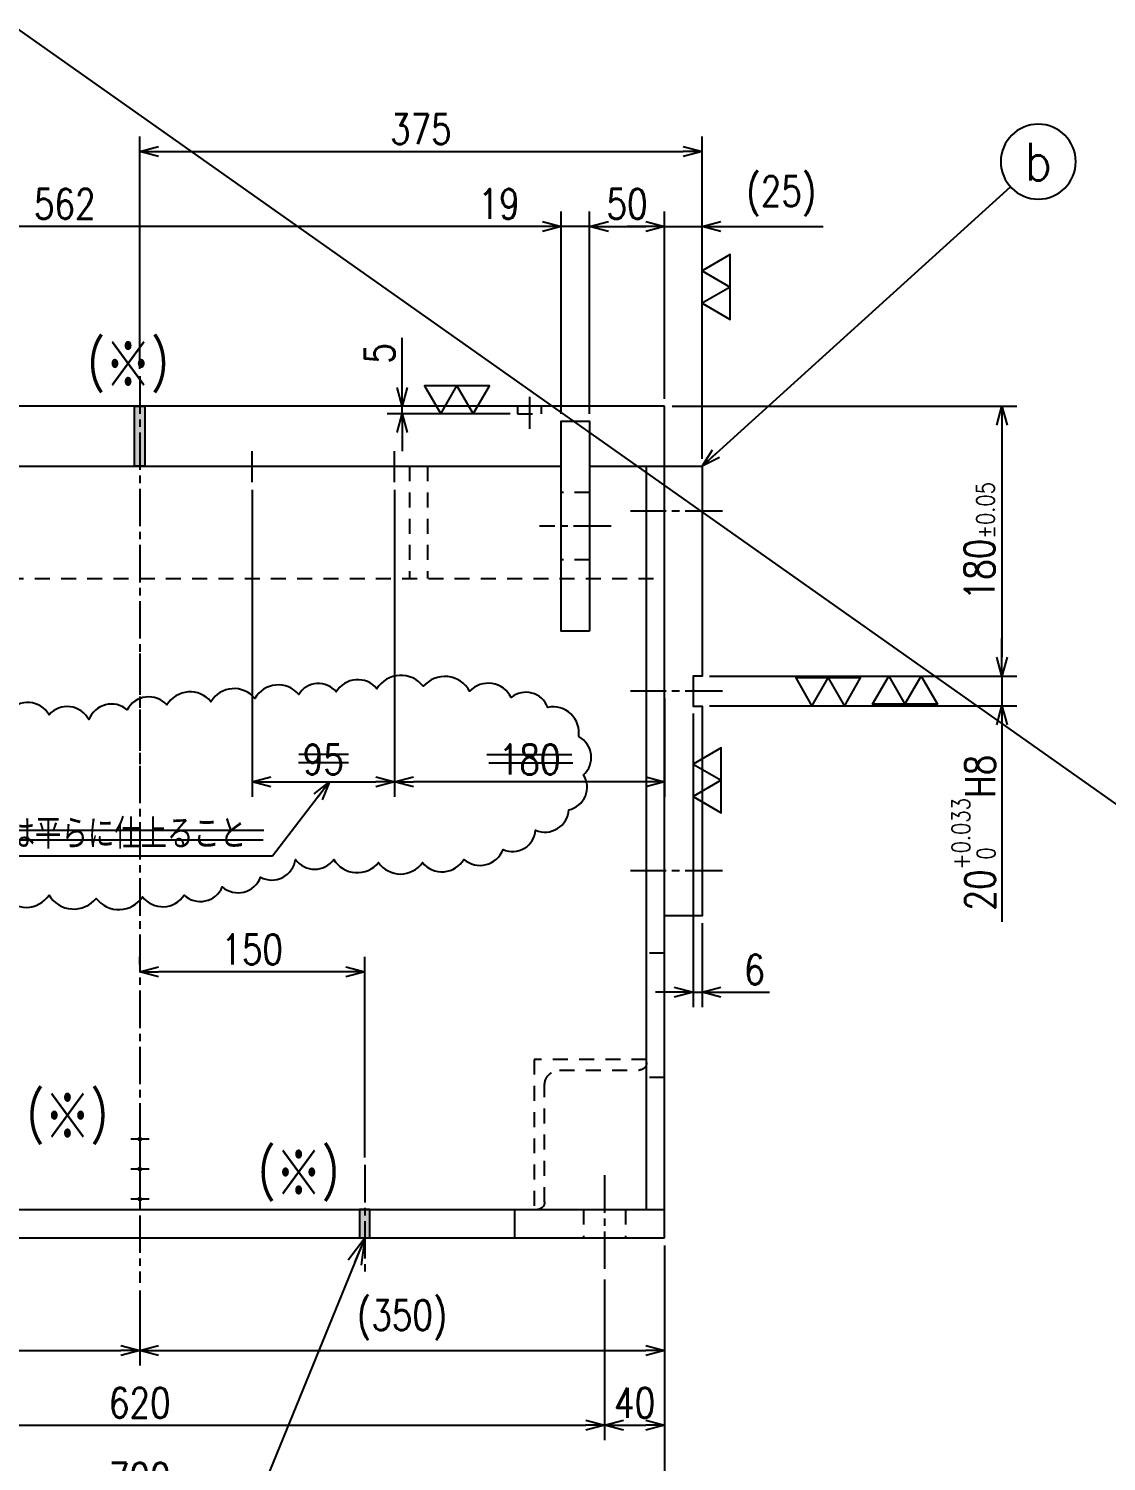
# Model space of a CAD drawing. Extents: x 0 to 4205, y 0 to 5940.
# Drawn here: x 2153 to 2871, y 3469 to 4425 of the extents above; entities that cross this region are included whole.
import ezdxf
from ezdxf.enums import TextEntityAlignment as Align

# ---------------------------------------------------------------- set-up
doc = ezdxf.new("R2010")
doc.units = 0
doc.header["$LTSCALE"] = 5
doc.linetypes.add('GEN3A', pattern=[3.5, 2, -1.5])
doc.linetypes.add('GEN7A', pattern=[7.5, 5, -0.75, 1, -0.75])
doc.layers.get('0').update_dxf_attribs({"linetype": 'CONTINUOUS'})
doc.layers.get('DEFPOINTS').update_dxf_attribs({"linetype": 'CONTINUOUS'})
for name, color, linetype in [('2', 5, 'CONTINUOUS'), ('3A', 6, 'GEN3A'), ('4', 3, 'CONTINUOUS'), ('5', 3, 'CONTINUOUS'), ('6', 52, 'CONTINUOUS'), ('7A', 4, 'GEN7A'), ('8', 1, 'CONTINUOUS')]:
    doc.layers.add(name, color=color, linetype=linetype)
doc.styles.get("Standard").update_dxf_attribs({"font": 'romans.shx', "width": 0.8, "bigfont": 'extfont.shx'})
doc.dimstyles.new('GEN-ISO', dxfattribs={"dimscale": 5, "dimtxt": 4, "dimasz": 2.5, "dimexe": 2, "dimexo": 1, "dimgap": 1, "dimtad": 3, "dimdec": 3, "dimrnd": 0.001, "dimdsep": 46, "dimtxsty": 'Standard', "dimblk": 'OPEN30', "dimcen": 0, "dimclrt": 52, "dimadec": 0, "dimazin": 0, "dimtp": 0.1, "dimtm": 0.1, "dimtfac": 0.6, "dimtdec": 3, "dimtmove": 2, "dimatfit": 3, "dimldrblk": 'OPEN30', "dimfxl": 1, "dimarcsym": 0})
doc.dimstyles.new('GEN-ISO$7', dxfattribs={"dimscale": 7.071, "dimtxt": 4, "dimasz": 2.5, "dimexe": 2, "dimexo": 1, "dimgap": 1, "dimtad": 3, "dimdec": 3, "dimrnd": 0.001, "dimdsep": 46, "dimtxsty": 'Standard', "dimblk": 'OPEN30', "dimcen": 0, "dimclrt": 52, "dimadec": 0, "dimazin": 0, "dimtp": 0.1, "dimtm": 0.1, "dimtfac": 0.6, "dimtdec": 3, "dimtmove": 0, "dimatfit": 3, "dimldrblk": 'OPEN30', "dimfxl": 1, "dimarcsym": 0})

# ---------------------------------------------------------------- blocks, each defined once
blk = doc.blocks.new('A$C75AA6566')
at = {"layer": '3A'}
for p, q in [((0, 100), (75, 100)), ((75, 100), (75, 0)), ((58, 93), (5, 93)), ((68, 5), (68, 83))]:
    blk.add_line(p, q, dxfattribs=at)
for centre, radius, start, end in [((5, 98), 5, 180, 270), ((58, 83), 10, 0, 90), ((73, 5), 5, 180, 270)]:
    blk.add_arc(centre, radius, start, end, dxfattribs=at)
blk = doc.blocks.new('_Open30')
at = {"color": 0, "linetype": 'ByBlock', "lineweight": -2}
for p, q in [((-1, 0.268), (0, 0)), ((0, 0), (-1, -0.268)), ((0, 0), (-1, 0))]:
    blk.add_line(p, q, dxfattribs=at)
blk = doc.blocks.new('*D322')
at = {"layer": '5', "color": 0, "lineweight": -2, "transparency": 16777216}
for p, q in [((1876.57, 3613.15), (1876.57, 3533.15)), ((2226.57, 3583.15), (2226.57, 3533.15)), ((1889.07, 3543.15), (2214.07, 3543.15))]:
    blk.add_line(p, q, dxfattribs=at)
at = {"layer": 'DEFPOINTS', "color": 0, "transparency": 16777216}
for p in [(1876.57, 3618.15), (2226.57, 3588.15), (2226.57, 3543.15)]:
    blk.add_point(p, dxfattribs=at)
at = {"layer": '5', "color": 0, "lineweight": -2, "transparency": 16777216, "xscale": 12.5, "yscale": 12.5, "zscale": 12.5, "rotation": 180}
blk.add_blockref('_Open30', (1876.57, 3543.15), dxfattribs=at)
at = {"layer": '5', "color": 0, "lineweight": -2, "transparency": 16777216, "xscale": 12.5, "yscale": 12.5, "zscale": 12.5}
blk.add_blockref('_Open30', (2226.57, 3543.15), dxfattribs=at)
at = {"layer": '5', "color": 52, "transparency": 16777216, "insert": (2051.57, 3563.39), "char_height": 20, "attachment_point": 5}
blk.add_mtext('(350)', dxfattribs=at)
blk = doc.blocks.new('*D323')
at = {"layer": '5', "color": 0, "lineweight": -2, "transparency": 16777216}
for p, q in [((2576.57, 3613.15), (2576.57, 3533.15)), ((2226.57, 3583.15), (2226.57, 3533.15)), ((2239.07, 3543.15), (2564.07, 3543.15))]:
    blk.add_line(p, q, dxfattribs=at)
at = {"layer": 'DEFPOINTS', "color": 0, "transparency": 16777216}
for p in [(2576.57, 3618.15), (2226.57, 3588.15), (2576.57, 3543.15)]:
    blk.add_point(p, dxfattribs=at)
at = {"layer": '5', "color": 0, "lineweight": -2, "transparency": 16777216, "xscale": 12.5, "yscale": 12.5, "zscale": 12.5, "rotation": 180}
blk.add_blockref('_Open30', (2226.57, 3543.15), dxfattribs=at)
at = {"layer": '5', "color": 0, "lineweight": -2, "transparency": 16777216, "xscale": 12.5, "yscale": 12.5, "zscale": 12.5}
blk.add_blockref('_Open30', (2576.57, 3543.15), dxfattribs=at)
at = {"layer": '5', "color": 52, "transparency": 16777216, "insert": (2401.57, 3563.39), "char_height": 20, "attachment_point": 5}
blk.add_mtext('(350)', dxfattribs=at)
blk = doc.blocks.new('*D325')
at = {"layer": '5', "color": 0, "lineweight": -2, "transparency": 16777216}
for p, q in [((2536.57, 3590.39), (2536.57, 3483.15)), ((1929.07, 3493.15), (2524.07, 3493.15))]:
    blk.add_line(p, q, dxfattribs=at)
at = {"layer": 'DEFPOINTS', "color": 0, "transparency": 16777216}
for p in [(1916.57, 3595.39), (2536.57, 3595.39), (2536.57, 3493.15)]:
    blk.add_point(p, dxfattribs=at)
at = {"layer": '5', "color": 0, "lineweight": -2, "transparency": 16777216, "xscale": 12.5, "yscale": 12.5, "zscale": 12.5, "rotation": 180}
blk.add_blockref('_Open30', (1916.57, 3493.15), dxfattribs=at)
at = {"layer": '5', "color": 0, "lineweight": -2, "transparency": 16777216, "xscale": 12.5, "yscale": 12.5, "zscale": 12.5}
blk.add_blockref('_Open30', (2536.57, 3493.15), dxfattribs=at)
at = {"layer": '5', "color": 52, "transparency": 16777216, "insert": (2226.57, 3508.15), "char_height": 20, "attachment_point": 5}
blk.add_mtext('620', dxfattribs=at)
blk = doc.blocks.new('*D326')
at = {"layer": '5', "color": 0, "lineweight": -2, "transparency": 16777216}
for p, q in [((2576.57, 3613.15), (2576.57, 3483.15)), ((2549.07, 3493.15), (2564.07, 3493.15))]:
    blk.add_line(p, q, dxfattribs=at)
at = {"layer": 'DEFPOINTS', "color": 0, "transparency": 16777216}
for p in [(2576.57, 3618.15), (2536.57, 3595.39), (2576.57, 3493.15)]:
    blk.add_point(p, dxfattribs=at)
at = {"layer": '5', "color": 0, "lineweight": -2, "transparency": 16777216, "xscale": 12.5, "yscale": 12.5, "zscale": 12.5, "rotation": 180}
blk.add_blockref('_Open30', (2536.57, 3493.15), dxfattribs=at)
at = {"layer": '5', "color": 0, "lineweight": -2, "transparency": 16777216, "xscale": 12.5, "yscale": 12.5, "zscale": 12.5}
blk.add_blockref('_Open30', (2576.57, 3493.15), dxfattribs=at)
at = {"layer": '5', "color": 52, "transparency": 16777216, "insert": (2556.57, 3508.15), "char_height": 20, "attachment_point": 5}
blk.add_mtext('40', dxfattribs=at)
blk = doc.blocks.new('*D327')
at = {"layer": '5', "color": 0, "lineweight": -2, "transparency": 16777216}
for p, q in [((1876.57, 3613.15), (1876.57, 3433.15)), ((2576.57, 3613.15), (2576.57, 3433.15)), ((1889.07, 3443.15), (2564.07, 3443.15))]:
    blk.add_line(p, q, dxfattribs=at)
at = {"layer": 'DEFPOINTS', "color": 0, "transparency": 16777216}
for p in [(1876.57, 3618.15), (2576.57, 3618.15), (2576.57, 3443.15)]:
    blk.add_point(p, dxfattribs=at)
at = {"layer": '5', "color": 0, "lineweight": -2, "transparency": 16777216, "xscale": 12.5, "yscale": 12.5, "zscale": 12.5, "rotation": 180}
blk.add_blockref('_Open30', (1876.57, 3443.15), dxfattribs=at)
at = {"layer": '5', "color": 0, "lineweight": -2, "transparency": 16777216, "xscale": 12.5, "yscale": 12.5, "zscale": 12.5}
blk.add_blockref('_Open30', (2576.57, 3443.15), dxfattribs=at)
at = {"layer": '5', "color": 52, "transparency": 16777216, "insert": (2226.57, 3458.15), "char_height": 20, "attachment_point": 5}
blk.add_mtext('700', dxfattribs=at)
blk = doc.blocks.new('*D337')
at = {"layer": '5', "color": 0, "lineweight": -2, "transparency": 16777216}
for p, q in [((2576.57, 4178.15), (2576.57, 4303.15)), ((2539.07, 4293.15), (2564.07, 4293.15))]:
    blk.add_line(p, q, dxfattribs=at)
at = {"layer": 'DEFPOINTS', "color": 0, "transparency": 16777216}
for p in [(2576.57, 4293.15), (2576.57, 4173.15), (2526.57, 4163.15)]:
    blk.add_point(p, dxfattribs=at)
at = {"layer": '5', "color": 0, "lineweight": -2, "transparency": 16777216, "xscale": 12.5, "yscale": 12.5, "zscale": 12.5, "rotation": 180}
blk.add_blockref('_Open30', (2526.57, 4293.15), dxfattribs=at)
at = {"layer": '5', "color": 0, "lineweight": -2, "transparency": 16777216, "xscale": 12.5, "yscale": 12.5, "zscale": 12.5}
blk.add_blockref('_Open30', (2576.57, 4293.15), dxfattribs=at)
at = {"layer": '5', "color": 52, "transparency": 16777216, "insert": (2551.57, 4308.15), "char_height": 20, "attachment_point": 5}
blk.add_mtext('50', dxfattribs=at)
blk = doc.blocks.new('*D339')
at = {"layer": '5', "color": 0, "lineweight": -2, "transparency": 16777216}
for p, q in [((2507.57, 4168.15), (2507.57, 4303.15)), ((2526.57, 4168.15), (2526.57, 4303.15)), ((2495.07, 4293.15), (2449.72, 4293.15)), ((2526.57, 4293.15), (2507.57, 4293.15)), ((2539.07, 4293.15), (2551.57, 4293.15))]:
    blk.add_line(p, q, dxfattribs=at)
at = {"layer": 'DEFPOINTS', "color": 0, "transparency": 16777216}
for p in [(2507.57, 4293.15), (2507.57, 4163.15), (2526.57, 4163.15)]:
    blk.add_point(p, dxfattribs=at)
at = {"layer": '5', "color": 0, "lineweight": -2, "transparency": 16777216, "xscale": 12.5, "yscale": 12.5, "zscale": 12.5}
blk.add_blockref('_Open30', (2507.57, 4293.15), dxfattribs=at)
at = {"layer": '5', "color": 0, "lineweight": -2, "transparency": 16777216, "xscale": 12.5, "yscale": 12.5, "zscale": 12.5, "rotation": 180}
blk.add_blockref('_Open30', (2526.57, 4293.15), dxfattribs=at)
at = {"layer": '5', "color": 52, "transparency": 16777216, "insert": (2466.15, 4308.15), "char_height": 20, "attachment_point": 5}
blk.add_mtext('19', dxfattribs=at)
blk = doc.blocks.new('*D282')
at = {"layer": '5', "color": 0, "lineweight": -2, "transparency": 16777216}
for p, q in [((2581.57, 4173.15), (2811.57, 4173.15)), ((2801.57, 4160.65), (2801.57, 4005.65)), ((2606.57, 3993.15), (2811.57, 3993.15))]:
    blk.add_line(p, q, dxfattribs=at)
at = {"layer": 'DEFPOINTS', "color": 0, "transparency": 16777216}
for p in [(2576.57, 4173.15), (2601.57, 3993.15), (2801.57, 3993.15)]:
    blk.add_point(p, dxfattribs=at)
at = {"layer": '5', "color": 0, "lineweight": -2, "transparency": 16777216, "xscale": 12.5, "yscale": 12.5, "zscale": 12.5}
for p, rotation in [((2801.57, 4173.15), 90), ((2801.57, 3993.15), 270)]:
    blk.add_blockref('_Open30', p, dxfattribs=dict(at, rotation=rotation))
at = {"layer": '5', "color": 52, "transparency": 16777216, "insert": (2786.57, 4083.15), "char_height": 20, "attachment_point": 5, "rotation": 90}
blk.add_mtext('180{\\H12.000000;±0.05}', dxfattribs=at)
blk = doc.blocks.new('*D283')
at = {"layer": '5', "color": 0, "lineweight": -2, "transparency": 16777216}
for p, q in [((2801.57, 4005.65), (2801.57, 4018.15)), ((2606.57, 3993.15), (2811.57, 3993.15)), ((2801.57, 3993.15), (2801.57, 3973.15)), ((2606.57, 3973.15), (2811.57, 3973.15)), ((2801.57, 3960.65), (2801.57, 3829.04))]:
    blk.add_line(p, q, dxfattribs=at)
at = {"layer": 'DEFPOINTS', "color": 0, "transparency": 16777216}
for p in [(2601.57, 3993.15), (2601.57, 3973.15), (2801.57, 3973.15)]:
    blk.add_point(p, dxfattribs=at)
at = {"layer": '5', "color": 0, "lineweight": -2, "transparency": 16777216, "xscale": 12.5, "yscale": 12.5, "zscale": 12.5}
for p, rotation in [((2801.57, 3993.15), 270), ((2801.57, 3973.15), 90)]:
    blk.add_blockref('_Open30', p, dxfattribs=dict(at, rotation=rotation))
at = {"layer": '5', "color": 52, "transparency": 16777216, "insert": (2782.57, 3888.6), "char_height": 20, "attachment_point": 5, "rotation": 90}
blk.add_mtext('20{\\H12.000000;\\S+0.033^  0;}H8', dxfattribs=at)
blk = doc.blocks.new('*D284')
at = {"layer": '5', "color": 0, "lineweight": -2, "transparency": 16777216}
for p, q in [((2595.57, 3968.15), (2595.57, 3772.22)), ((2601.57, 3828.15), (2601.57, 3772.22)), ((2583.07, 3782.22), (2570.57, 3782.22)), ((2595.57, 3782.22), (2601.57, 3782.22)), ((2614.07, 3782.22), (2646.48, 3782.22))]:
    blk.add_line(p, q, dxfattribs=at)
at = {"layer": 'DEFPOINTS', "color": 0, "transparency": 16777216}
for p in [(2595.57, 3973.15), (2601.57, 3833.15), (2601.57, 3782.22)]:
    blk.add_point(p, dxfattribs=at)
at = {"layer": '5', "color": 0, "lineweight": -2, "transparency": 16777216, "xscale": 12.5, "yscale": 12.5, "zscale": 12.5}
blk.add_blockref('_Open30', (2595.57, 3782.22), dxfattribs=at)
at = {"layer": '5', "color": 0, "lineweight": -2, "transparency": 16777216, "xscale": 12.5, "yscale": 12.5, "zscale": 12.5, "rotation": 180}
blk.add_blockref('_Open30', (2601.57, 3782.22), dxfattribs=at)
at = {"layer": '5', "color": 52, "transparency": 16777216, "insert": (2636.53, 3797.22), "char_height": 20, "attachment_point": 5}
blk.add_mtext('6', dxfattribs=at)
blk = doc.blocks.new('*D240')
at = {"layer": '5', "color": 0, "lineweight": -2, "transparency": 16777216}
for p, q in [((2576.57, 4178.15), (2576.57, 4303.15)), ((2601.57, 4138.15), (2601.57, 4303.15)), ((2564.07, 4293.15), (2551.57, 4293.15)), ((2576.57, 4293.15), (2601.57, 4293.15)), ((2614.07, 4293.15), (2682.29, 4293.15))]:
    blk.add_line(p, q, dxfattribs=at)
at = {"layer": 'DEFPOINTS', "color": 0, "transparency": 16777216}
for p in [(2601.57, 4293.15), (2576.57, 4173.15), (2601.57, 4133.15)]:
    blk.add_point(p, dxfattribs=at)
at = {"layer": '5', "color": 0, "lineweight": -2, "transparency": 16777216, "xscale": 12.5, "yscale": 12.5, "zscale": 12.5}
blk.add_blockref('_Open30', (2576.57, 4293.15), dxfattribs=at)
at = {"layer": '5', "color": 0, "lineweight": -2, "transparency": 16777216, "xscale": 12.5, "yscale": 12.5, "zscale": 12.5, "rotation": 180}
blk.add_blockref('_Open30', (2601.57, 4293.15), dxfattribs=at)
at = {"layer": '5', "color": 52, "transparency": 16777216, "insert": (2654.43, 4313.39), "char_height": 20, "attachment_point": 5}
blk.add_mtext('(25)', dxfattribs=at)
blk = doc.blocks.new('*D241')
at = {"layer": '5', "color": 0, "lineweight": -2, "transparency": 16777216}
for p, q in [((2226.57, 4198.15), (2226.57, 4353.15)), ((2601.57, 4138.15), (2601.57, 4353.15)), ((2239.07, 4343.15), (2589.07, 4343.15))]:
    blk.add_line(p, q, dxfattribs=at)
at = {"layer": 'DEFPOINTS', "color": 0, "transparency": 16777216}
for p in [(2601.57, 4343.15), (2226.57, 4193.15), (2601.57, 4133.15)]:
    blk.add_point(p, dxfattribs=at)
at = {"layer": '5', "color": 0, "lineweight": -2, "transparency": 16777216, "xscale": 12.5, "yscale": 12.5, "zscale": 12.5, "rotation": 180}
blk.add_blockref('_Open30', (2226.57, 4343.15), dxfattribs=at)
at = {"layer": '5', "color": 0, "lineweight": -2, "transparency": 16777216, "xscale": 12.5, "yscale": 12.5, "zscale": 12.5}
blk.add_blockref('_Open30', (2601.57, 4343.15), dxfattribs=at)
at = {"layer": '5', "color": 52, "transparency": 16777216, "insert": (2414.07, 4358.15), "char_height": 20, "attachment_point": 5}
blk.add_mtext('375', dxfattribs=at)
blk = doc.blocks.new('*D242')
at = {"layer": '5', "color": 0, "lineweight": -2, "transparency": 16777216}
for p, q in [((1945.57, 4168.15), (1945.57, 4303.15)), ((2507.57, 4168.15), (2507.57, 4303.15)), ((2495.07, 4293.15), (1958.07, 4293.15))]:
    blk.add_line(p, q, dxfattribs=at)
at = {"layer": 'DEFPOINTS', "color": 0, "transparency": 16777216}
for p in [(1945.57, 4293.15), (1945.57, 4163.15), (2507.57, 4163.15)]:
    blk.add_point(p, dxfattribs=at)
at = {"layer": '5', "color": 0, "lineweight": -2, "transparency": 16777216, "xscale": 12.5, "yscale": 12.5, "zscale": 12.5, "rotation": 180}
blk.add_blockref('_Open30', (1945.57, 4293.15), dxfattribs=at)
at = {"layer": '5', "color": 0, "lineweight": -2, "transparency": 16777216, "xscale": 12.5, "yscale": 12.5, "zscale": 12.5}
blk.add_blockref('_Open30', (2507.57, 4293.15), dxfattribs=at)
at = {"layer": '5', "color": 52, "transparency": 16777216, "insert": (2176.57, 4308.15), "char_height": 20, "attachment_point": 5}
blk.add_mtext('562', dxfattribs=at)
blk = doc.blocks.new('*D196')
at = {"layer": '5', "color": 0, "lineweight": -2, "transparency": 16777216}
for p, q in [((2401.57, 4185.65), (2401.57, 4218.82)), ((2473.57, 4173.15), (2391.57, 4173.15)), ((2401.57, 4168.15), (2401.57, 4173.15)), ((2473.57, 4168.15), (2391.57, 4168.15)), ((2401.57, 4155.65), (2401.57, 4143.15))]:
    blk.add_line(p, q, dxfattribs=at)
at = {"layer": 'DEFPOINTS', "color": 0, "transparency": 16777216}
for p in [(2401.57, 4173.15), (2478.57, 4173.15), (2478.57, 4168.15)]:
    blk.add_point(p, dxfattribs=at)
at = {"layer": '5', "color": 0, "lineweight": -2, "transparency": 16777216, "xscale": 12.5, "yscale": 12.5, "zscale": 12.5}
for p, rotation in [((2401.57, 4173.15), 270), ((2401.57, 4168.15), 90)]:
    blk.add_blockref('_Open30', p, dxfattribs=dict(at, rotation=rotation))
at = {"layer": '5', "color": 52, "transparency": 16777216, "insert": (2386.57, 4208.48), "char_height": 20, "attachment_point": 5, "rotation": 90}
blk.add_mtext('5', dxfattribs=at)
blk = doc.blocks.new('GENBALLOON1')
blk.add_circle((0, 0), 5)
blk.add_attdef('REF_NO', text='', height=3.5).set_placement((0, 0), align=Align.MIDDLE)
at = {"flags": 1}
blk.add_attdef('GEN_PARENT', text='', height=2.5, dxfattribs=at).set_placement((0, 0), align=Align.MIDDLE)
at = {"color": 7, "flags": 1}
for tag, p in [('5GENINF', (6.43, 0.96)), ('6GENINF', (6.43, 0.63)), ('7GENINF', (6.43, 0.3)), ('8GENINF', (6.43, -0.04)), ('9GENINF', (6.43, -0.37)), ('10GENINF', (6.43, -0.7)), ('11GENINF', (6.43, -1)), ('12GENINF', (6.43, -1.34)), ('13GENINF', (6.43, -1.67)), ('14GENINF', (6.43, -2)), ('3GENINF', (6.43, -2.34)), ('4GENINF', (6.43, -2.67)), ('15GENINF', (6.43, -3)), ('16GENINF', (6.43, -3.34)), ('17GENINF', (6.43, -3.7)), ('20GENINF', (6.43, -4.7)), ('21GENINF', (6.43, -5.04)), ('22GENINF', (6.43, -5.37)), ('18GENINF', (6.43, -4.04)), ('19GENINF', (6.43, -4.37))]:
    blk.add_attdef(tag, p, '', height=0.2, dxfattribs=at)
blk = doc.blocks.new('*D263')
at = {"layer": '5', "color": 0, "lineweight": -2, "transparency": 16777216}
for p, q in [((2301.57, 4117.48), (2301.57, 3912.51)), ((2396.57, 4117.48), (2396.57, 3912.51)), ((2314.07, 3922.51), (2384.07, 3922.51))]:
    blk.add_line(p, q, dxfattribs=at)
at = {"layer": 'DEFPOINTS', "color": 0, "transparency": 16777216}
for p in [(2301.57, 4122.48), (2396.57, 4122.48), (2396.57, 3922.51)]:
    blk.add_point(p, dxfattribs=at)
at = {"layer": '5', "color": 0, "lineweight": -2, "transparency": 16777216, "xscale": 12.5, "yscale": 12.5, "zscale": 12.5, "rotation": 180}
blk.add_blockref('_Open30', (2301.57, 3922.51), dxfattribs=at)
at = {"layer": '5', "color": 0, "lineweight": -2, "transparency": 16777216, "xscale": 12.5, "yscale": 12.5, "zscale": 12.5}
blk.add_blockref('_Open30', (2396.57, 3922.51), dxfattribs=at)
at = {"layer": '5', "color": 52, "transparency": 16777216, "insert": (2349.07, 3937.51), "char_height": 20, "attachment_point": 5}
blk.add_mtext('95', dxfattribs=at)
blk = doc.blocks.new('*D264')
at = {"layer": '5', "color": 0, "lineweight": -2, "transparency": 16777216}
for p, q in [((2396.57, 4117.48), (2396.57, 3912.51)), ((2576.57, 3978.15), (2576.57, 3912.51)), ((2564.07, 3922.51), (2409.07, 3922.51))]:
    blk.add_line(p, q, dxfattribs=at)
at = {"layer": 'DEFPOINTS', "color": 0, "transparency": 16777216}
for p in [(2396.57, 4122.48), (2576.57, 3983.15), (2396.57, 3922.51)]:
    blk.add_point(p, dxfattribs=at)
at = {"layer": '5', "color": 0, "lineweight": -2, "transparency": 16777216, "xscale": 12.5, "yscale": 12.5, "zscale": 12.5, "rotation": 180}
blk.add_blockref('_Open30', (2396.57, 3922.51), dxfattribs=at)
at = {"layer": '5', "color": 0, "lineweight": -2, "transparency": 16777216, "xscale": 12.5, "yscale": 12.5, "zscale": 12.5}
blk.add_blockref('_Open30', (2576.57, 3922.51), dxfattribs=at)
at = {"layer": '5', "color": 52, "transparency": 16777216, "insert": (2486.57, 3937.51), "char_height": 20, "attachment_point": 5}
blk.add_mtext('180', dxfattribs=at)
blk = doc.blocks.new('A$C54F43032')
h = blk.add_hatch(color=256)
h.paths.add_polyline_path([(0, 19), (-3.5, 19), (-3.5, 0), (0, 0)])
h.paths.add_polyline_path([(0, 0), (3.5, 0), (3.5, 19), (0, 19)])
blk.add_lwpolyline([(-3.5, 0), (3.5, 0), (3.5, 19), (-3.5, 19)], close=True)
blk = doc.blocks.new('*D266')
at = {"layer": '5', "color": 0, "lineweight": -2, "transparency": 16777216}
for p, q in [((2226.57, 3800.73), (2226.57, 3805.73)), ((2376.57, 3671.94), (2376.57, 3805.73)), ((2364.07, 3795.73), (2239.07, 3795.73))]:
    blk.add_line(p, q, dxfattribs=at)
at = {"layer": 'DEFPOINTS', "color": 0, "transparency": 16777216}
for p in [(2226.57, 3795.73), (2226.57, 3795.73), (2376.57, 3666.94)]:
    blk.add_point(p, dxfattribs=at)
at = {"layer": '5', "color": 0, "lineweight": -2, "transparency": 16777216, "xscale": 12.5, "yscale": 12.5, "zscale": 12.5, "rotation": 180}
blk.add_blockref('_Open30', (2226.57, 3795.73), dxfattribs=at)
at = {"layer": '5', "color": 0, "lineweight": -2, "transparency": 16777216, "xscale": 12.5, "yscale": 12.5, "zscale": 12.5}
blk.add_blockref('_Open30', (2376.57, 3795.73), dxfattribs=at)
at = {"layer": '5', "color": 52, "transparency": 16777216, "insert": (2301.57, 3810.73), "char_height": 20, "attachment_point": 5}
blk.add_mtext('150', dxfattribs=at)

msp = doc.modelspace()

# ---------------------------------------------------------------- hatches: boundary and pattern name
h = msp.add_hatch(color=256)
h.paths.add_polyline_path([(2226.5746, 4173.1495), (2230.0746, 4173.1495), (2230.0746, 4133.1495), (2226.5746, 4133.1495)])
h.paths.add_polyline_path([(2223.0746, 4173.1495), (2226.5746, 4173.1495), (2226.5746, 4133.1495), (2223.0746, 4133.1495)])

# ---------------------------------------------------------------- linework, layer by layer
for p, q in [((2223.0746, 4133.1495), (2223.0746, 4173.1495)), ((2223.0746, 4173.1495), (2230.0746, 4173.1495)), ((2230.0746, 4133.1495), (2223.0746, 4133.1495))]:
    msp.add_line(p, q)
msp.add_lwpolyline([(2230.0746, 4133.1495), (2223.0746, 4133.1495), (2223.0746, 4173.1495), (2230.0746, 4173.1495)], close=True)
at = {"layer": '2'}
for p, q in [((2576.5746, 4173.1495), (1876.5746, 4173.1495)), ((2576.5746, 3618.1495), (2576.5746, 4173.1495)), ((1945.5746, 4133.1495), (2507.5746, 4133.1495)), ((2526.5746, 4133.1495), (2576.5746, 4133.1495)), ((2564.5746, 3637.1495), (2564.5746, 4133.1495)), ((2226.5746, 3694.1495), (2226.5746, 3637.1495)), ((1876.5746, 3637.1495), (2576.5746, 3637.1495)), ((2476.5746, 3637.1495), (2476.5746, 3618.1495)), ((1876.5746, 3618.1495), (2576.5746, 3618.1495))]:
    msp.add_line(p, q, dxfattribs=at)
msp.add_lwpolyline([(2526.5746, 4023.1495), (2507.5746, 4023.1495), (2507.5746, 4163.1495), (2526.5746, 4163.1495)], close=True, dxfattribs=at)
msp.add_lwpolyline([(2576.5746, 4133.1495), (2601.5746, 4133.1495), (2601.5746, 3993.1495), (2595.5746, 3993.1495), (2595.5746, 3973.1495), (2601.5746, 3973.1495), (2601.5746, 3833.1495), (2576.5746, 3833.1495)], dxfattribs=at)
for centre in [(2226.5746, 3684.1495), (2226.5746, 3664.1495), (2226.5746, 3644.1495)]:
    msp.add_circle(centre, 1, dxfattribs=at)
at = {"layer": '3A'}
for p, q in [((2478.5746, 4173.1495), (2478.5746, 4168.1495)), ((2494.5746, 4168.1495), (2494.5746, 4173.1495)), ((2478.5746, 4168.1495), (2494.5746, 4168.1495)), ((2406.5746, 4133.1495), (2406.5746, 4058.1495)), ((2418.5746, 4133.1495), (2418.5746, 4058.1495)), ((2526.5746, 4115.6495), (2507.5746, 4115.6495)), ((2526.5746, 4070.6495), (2507.5746, 4070.6495)), ((1876.5746, 4058.1495), (2576.5746, 4058.1495)), ((2576.5746, 3808.1495), (2564.5746, 3808.1495)), ((2576.5746, 3725.1495), (2564.5746, 3725.1495)), ((2522.5746, 3637.1495), (2522.5746, 3618.1495)), ((2550.5746, 3637.1495), (2550.5746, 3618.1495))]:
    msp.add_line(p, q, dxfattribs=at)
at = {"layer": '4'}
for p, q in [((2301.5746, 4122.4785), (2301.5746, 4143.1495)), ((2396.5746, 4122.4785), (2396.5746, 4143.1495))]:
    msp.add_line(p, q, dxfattribs=at)
at = {"layer": '6'}
for p, q in [((2332.6614, 3940.9423), (2365.691, 3940.9423)), ((2458.1459, 3940.8019), (2514.6221, 3940.8019)), ((2332.3438, 3935.3886), (2365.8498, 3935.3886)), ((2459.3648, 3935.1179), (2515.4347, 3935.1179)), ((2011.2259, 3883.7566), (2308.9235, 3883.7566)), ((2011.6853, 3890.1834), (2309.3829, 3890.1834))]:
    msp.add_line(p, q, dxfattribs=at)
msp.add_lwpolyline([(2135.6881, 3846.4278, 0.52056705), (2166.0721, 3846.97, 0.52056705), (2166.0721, 3846.97, 0.52056705), (2197.5412, 3844.8013, 0.52056705), (2197.5412, 3844.8013, 0.52056705), (2228.4678, 3845.8857, 0.52056705), (2228.4678, 3845.8857, 0.52056705), (2256.139, 3846.97, 0.52056705), (2256.139, 3846.97, 0.52056705), (2281.6398, 3852.3916, 0.52056705), (2281.6398, 3852.3916, 0.52056705), (2307.1407, 3858.8975, 0.52056705), (2307.1407, 3858.8975, 0.52056705), (2330.4713, 3870.8251, 0.52056705), (2330.4713, 3870.8251, 0.52056705), (2355.9722, 3870.8251, 0.52056705), (2355.9722, 3870.8251, 0.52056705), (2385.8136, 3868.6564, 0.52056705), (2385.8136, 3868.6564, 0.52056705), (2415.1125, 3868.6564, 0.52056705), (2415.1125, 3868.6564, 0.52056705), (2442.7836, 3870.8251, 0.52056705), (2442.7836, 3870.8251, 0.52056705), (2468.8271, 3877.331, 0.52056705), (2468.8271, 3877.331, 0.52056705), (2490.5299, 3890.3428, 0.52056705), (2490.5299, 3890.3428, 0.52056705), (2512.7754, 3903.8969, 0.52056705), (2512.7754, 3903.8969, 0.52056705), (2522.5417, 3927.2098, 0.52056705), (2522.5417, 3927.2098, 0.52056705), (2519.2862, 3952.6913, 0.52056705), (2519.2862, 3952.6913, 0.52056705), (2498.6685, 3972.2091, 0.52056705), (2498.6685, 3972.2091, 0.52056705), (2474.2528, 3978.715, 0.52056705), (2474.2528, 3978.715, 0.52056705), (2446.5816, 3983.0523, 0.52056705), (2446.5816, 3983.0523, 0.52056705), (2415.655, 3986.3053, 0.52056705), (2415.655, 3986.3053, 0.52056705), (2384.7285, 3984.6788, 0.52056705), (2384.7285, 3984.6788, 0.52056705), (2357.5999, 3982.5102, 0.52056705), (2357.5999, 3982.5102, 0.52056705), (2332.6416, 3980.8837, 0.52056705), (2332.6416, 3980.8837, 0.52056705), (2303.3427, 3978.1729, 0.52056705), (2303.3427, 3978.1729, 0.52056705), (2274.0438, 3976.0042, 0.52056705), (2274.0438, 3976.0042, 0.52056705), (2244.745, 3973.8356, 0.52056705), (2244.745, 3973.8356, 0.52056705), (2218.1589, 3970.5826, 0.52056705), (2218.1589, 3970.5826, 0.52056705), (2192.6581, 3964.0767, 0.52056705), (2192.6581, 3964.0767, 0.52056705), (2166.0721, 3967.3297, 0.52056705), (2166.0721, 3967.3297, 0.52056705), (2138.9435, 3969.4983, 0.52056705)], format="xyb", dxfattribs=at)
at = {"layer": '7A'}
for p, q in [((2226.5746, 4193.1495), (2226.5746, 3914.9847)), ((2486.5746, 4179.5146), (2486.5746, 4158.1756)), ((2615.2237, 4103.1495), (2553.7558, 4103.1495)), ((2540.8596, 4093.1495), (2493.119, 4093.1495)), ((2226.5746, 4008.222), (2226.5746, 3588.1495)), ((2615.2237, 3983.1495), (2553.7558, 3983.1495)), ((2615.2237, 3863.1495), (2553.7558, 3863.1495)), ((2232.9673, 3684.1495), (2220.7418, 3684.1495)), ((2232.9673, 3664.1495), (2220.7418, 3664.1495)), ((2376.5746, 3666.9405), (2376.5746, 3594.5132)), ((2536.5746, 3659.9757), (2536.5746, 3595.3871)), ((2232.9673, 3644.1495), (2220.7418, 3644.1495))]:
    msp.add_line(p, q, dxfattribs=at)
at = {"layer": '8'}
msp.add_line((0, 5940), (4205, 2970), dxfattribs=at)
for points in [[(2601.5746, 4263.5087), (2620.3246, 4252.6837), (2620.3246, 4274.3337), (2601.5746, 4263.5087)], [(2601.5746, 4241.8587), (2620.3246, 4231.0337), (2620.3246, 4252.6837), (2601.5746, 4241.8587)], [(2427.3169, 4168.1495), (2438.1419, 4186.8995), (2416.4919, 4186.8995), (2427.3169, 4168.1495)], [(2448.9669, 4168.1495), (2459.7919, 4186.8995), (2438.1419, 4186.8995), (2448.9669, 4168.1495)], [(2674.8095, 3973.1495), (2685.6345, 3991.8995), (2663.9845, 3991.8995), (2674.8095, 3973.1495)], [(2696.4595, 3973.1495), (2707.2845, 3991.8995), (2685.6345, 3991.8995), (2696.4595, 3973.1495)], [(2726.0454, 3993.1495), (2736.8704, 3974.3995), (2715.2204, 3974.3995), (2726.0454, 3993.1495)], [(2747.6954, 3993.1495), (2758.5204, 3974.3995), (2736.8704, 3974.3995), (2747.6954, 3993.1495)], [(2595.5746, 3934.4135), (2614.3246, 3923.5885), (2614.3246, 3945.2385), (2595.5746, 3934.4135)], [(2595.5746, 3912.7635), (2614.3246, 3901.9385), (2614.3246, 3923.5885), (2595.5746, 3912.7635)]]:
    msp.add_lwpolyline(points, close=True, dxfattribs=at)

# ---------------------------------------------------------------- block references
msp.add_blockref('A$C54F43032', (2376.5746, 3618.1495))
at = {"layer": '2', "xscale": -1}
msp.add_blockref('A$C75AA6566', (2564.5746, 3637.1495), dxfattribs=at)
at = {"layer": '5'}
ref = msp.add_blockref('GENBALLOON1', (2825.776, 4336.3942), dxfattribs=dict(at, xscale=-5, yscale=5, zscale=5))
ref.add_attrib('REF_NO', 'b', dxfattribs={"color": 7, "height": 25, "width": 0.9}).set_placement((2825.776, 4336.3942), align=Align.MIDDLE_CENTER)

# ---------------------------------------------------------------- texts
at = {"layer": '5', "color": 52, "insert": (2297.5845, 3887.8731), "char_height": 20, "attachment_point": 6}
msp.add_mtext('この間の溶接は平らに仕上ること', dxfattribs=at)
at = {"layer": '6', "width": 0.8}
for p in [(2172.6084, 4182.4356), (2132.1584, 3680.7878), (2286.3432, 3642.8628)]:
    msp.add_text('（※）', height=35, dxfattribs=at).set_placement(p)

# ---------------------------------------------------------------- dimensions: what is measured, and where the dimension line sits
at = {"layer": '5'}
for base, p1, p2, override, picture, middle in [((2601.5746, 4343.1495), (2226.5746, 4193.1495), (2601.5746, 4133.1495), {"dimtp": 0.05, "dimtm": 0.05, "dimtmove": 0}, '*D241', (2414.0746, 4358.1495)), ((2601.5746, 4293.1495), (2576.5746, 4173.1495), (2601.5746, 4133.1495), {"dimpost": '(<>)', "dimtp": 0.027, "dimtm": 0, "dimtmove": 0}, '*D240', (2654.4318, 4313.3876)), ((2507.5746, 4293.1495), (2526.5746, 4163.1495), (2507.5746, 4163.1495), {"dimtmove": 0}, '*D339', (2466.1461, 4308.1495)), ((2576.5746, 4293.1495), (2526.5746, 4163.1495), (2576.5746, 4173.1495), {"dimse1": 1, "dimtmove": 1}, '*D337', (2551.5746, 4308.1495)), ((2396.5746, 3922.5081), (2301.5746, 4122.4785), (2396.5746, 4122.4785), {"dimtp": 0.027, "dimtm": 0, "dimtmove": 0}, '*D263', (2349.0746, 3937.5081)), ((2396.5746, 3922.5081), (2576.5746, 3983.1495), (2396.5746, 4122.4785), {"dimtp": 0.027, "dimtm": 0, "dimtmove": 0}, '*D264', (2486.5746, 3937.5081)), ((2601.5746, 3782.223), (2595.5746, 3973.1495), (2601.5746, 3833.1495), {"dimtmove": 0}, '*D284', (2636.527, 3797.223)), ((2226.5746, 3795.7327), (2376.5746, 3666.9405), (2226.5746, 3795.7327), {"dimtp": 0.027, "dimtm": 0, "dimtmove": 0}, '*D266', (2301.5746, 3810.7327)), ((2226.5746, 3543.1495), (1876.5746, 3618.1495), (2226.5746, 3588.1495), {"dimpost": '(<>)', "dimtp": 0.027, "dimtm": 0, "dimtmove": 0}, '*D322', (2051.5746, 3563.3876)), ((2576.5746, 3443.1495), (1876.5746, 3618.1495), (2576.5746, 3618.1495), {"dimtmove": 0}, '*D327', (2226.5746, 3458.1495)), ((2576.5746, 3543.1495), (2226.5746, 3588.1495), (2576.5746, 3618.1495), {"dimpost": '(<>)', "dimtp": 0.027, "dimtm": 0, "dimtmove": 0}, '*D323', (2401.5746, 3563.3876)), ((2576.5746, 3493.1495), (2536.5746, 3595.3871), (2576.5746, 3618.1495), {"dimse1": 1, "dimtmove": 1}, '*D326', (2556.5746, 3508.1495)), ((2536.5746, 3493.1495), (1916.5746, 3595.3871), (2536.5746, 3595.3871), {"dimse1": 1, "dimtmove": 1}, '*D325', (2226.5746, 3508.1495))]:
    dim = msp.add_linear_dim(base=base, p1=p1, p2=p2, dimstyle='GEN-ISO', override=override, dxfattribs=at)
    dim.commit()
    dim.dimension.update_dxf_attribs({"geometry": picture, "text_midpoint": middle})
dim = msp.add_linear_dim(base=(1945.5746, 4293.1495), p1=(2507.5746, 4163.1495), p2=(1945.5746, 4163.1495), dimstyle='GEN-ISO', override={"dimtp": 0.05, "dimtm": 0.05, "dimtmove": 0}, dxfattribs=at)
dim.commit()
dim.dimension.update_dxf_attribs({"geometry": '*D242', "text_midpoint": (2176.5746, 4293.1495), "dimtype": 160})
for base, p1, p2, override, picture, middle in [((2401.5746, 4173.1495), (2478.5746, 4168.1495), (2478.5746, 4173.1495), {"dimtp": 0.027, "dimtm": 0, "dimtmove": 0}, '*D196', (2386.5746, 4208.4828)), ((2801.5746, 3993.1495), (2576.5746, 4173.1495), (2601.5746, 3993.1495), {"dimtol": 1, "dimtp": 0.05, "dimtm": 0.05, "dimtmove": 0}, '*D282', (2786.5746, 4083.1495))]:
    dim = msp.add_linear_dim(base=base, p1=p1, p2=p2, angle=90, dimstyle='GEN-ISO', override=override, dxfattribs=at)
    dim.commit()
    dim.dimension.update_dxf_attribs({"geometry": picture, "text_midpoint": middle})
dim = msp.add_linear_dim(base=(2801.5746, 3973.1495), p1=(2601.5746, 3993.1495), p2=(2601.5746, 3973.1495), angle=90, text='<>H8', dimstyle='GEN-ISO', override={"dimtol": 1, "dimtp": 0.033, "dimtm": 0, "dimtmove": 0}, dxfattribs=at)
dim.commit()
dim.dimension.update_dxf_attribs({"geometry": '*D283', "text_midpoint": (2782.5746, 3888.5971)})

# ---------------------------------------------------------------- leaders
at = {"layer": '5', "linetype": 'Continuous'}
msp.add_leader([(2601.5746, 4133.1495), (2807.2539, 4319.6034)], dimstyle='GEN-ISO', dxfattribs=at)
at = {"layer": '5', "annotation_type": 0, "has_hookline": 1, "hookline_direction": 1, "text_width": 279.4667}
msp.add_leader([(2353.1723, 3922.5081), (2315.0845, 3872.8731), (2302.5845, 3872.8731)], dimstyle='GEN-ISO', override={"dimtp": 0.027, "dimtm": 0}, dxfattribs=at)
at = {"layer": '5'}
msp.add_leader([(2376.5746, 3618.1495), (2274.4375, 3367.9325), (2831.6728, 3367.9325)], dimstyle='GEN-ISO$7', override={"dimgap": 1, "dimtad": 0, "dimtp": 0.027, "dimtm": 0}, dxfattribs=at)

doc.saveas('drawing.dxf')
